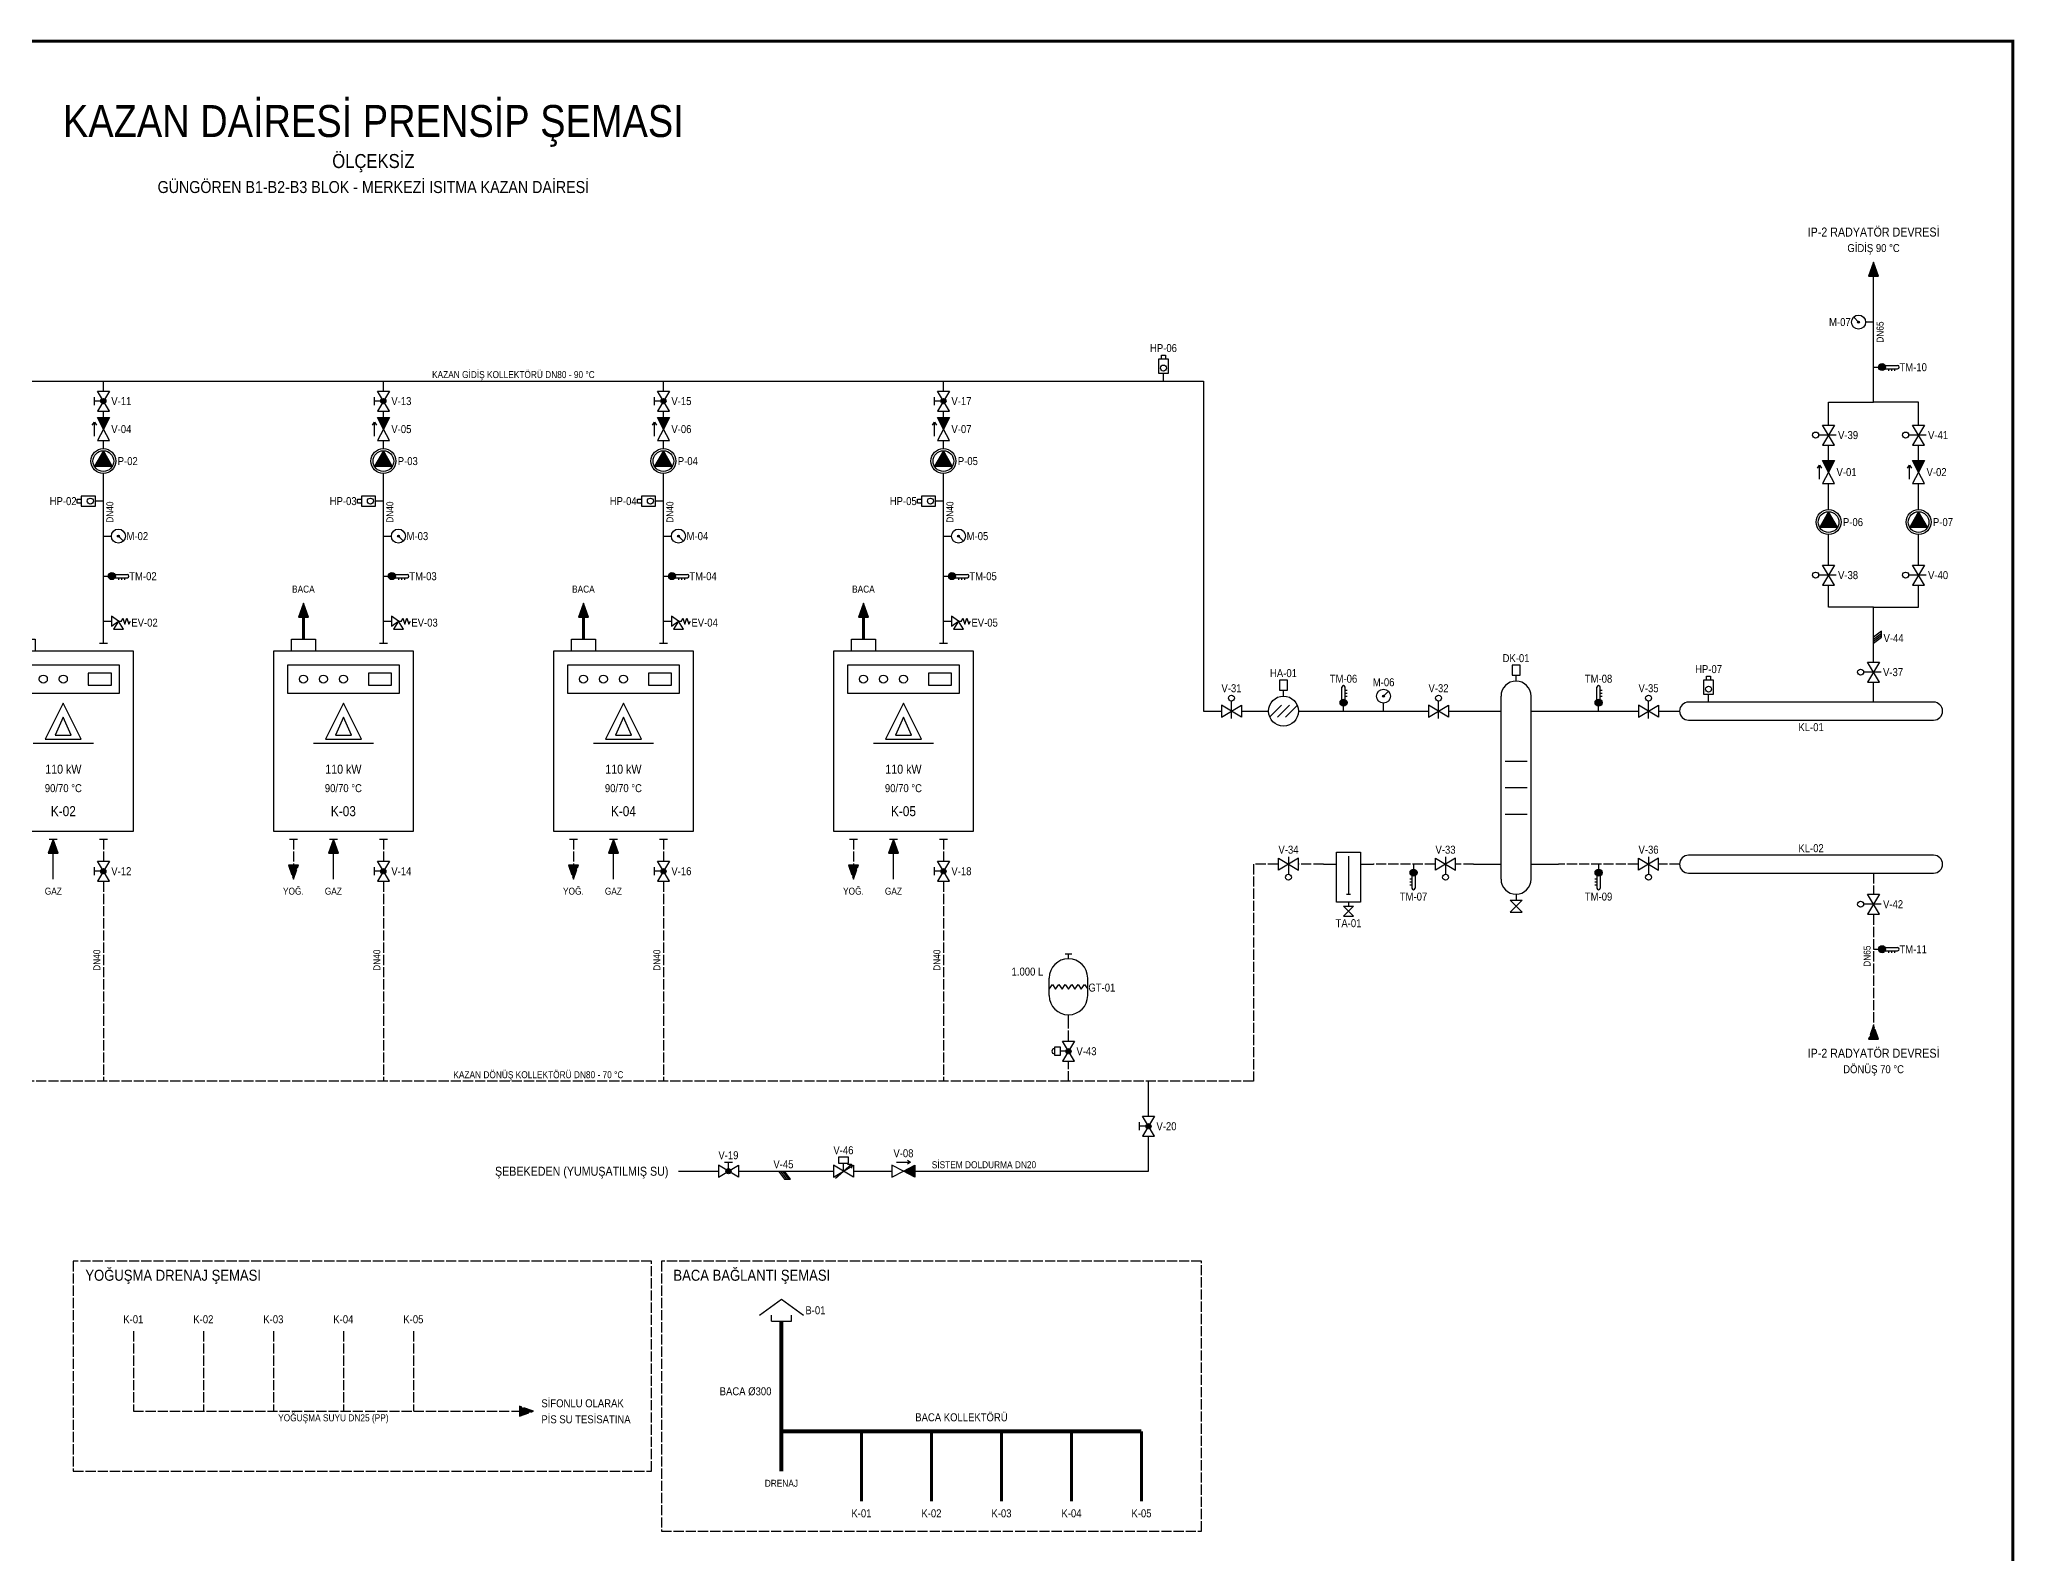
# Model space of a CAD drawing. Header units: centimetres. Extents: x -1098 to 2301, y -2705 to 792.
# Drawn here: x 326 to 2301, y -722 to 792 of the extents above; entities that cross this region are included whole.
import ezdxf
from ezdxf.enums import TextEntityAlignment as Align

# ---------------------------------------------------------------- set-up
doc = ezdxf.new("R2010")
doc.units = ezdxf.units.CM
doc.header["$LTSCALE"] = 8
doc.linetypes.add('DASHED', pattern=[1.524, 1.27, -0.254])
for name, color, linetype in [('ROTAS-DOGALGAZ-BORU', 2, 'Continuous'), ('ROTAS-ISITMA-BACA', 8, 'Continuous'), ('ROTAS-ISITMA-BASLIK', 5, 'Continuous'), ('ROTAS-ISITMA-BOLGE', 8, 'DASHED'), ('ROTAS-ISITMA-CAP', 41, 'Continuous'), ('ROTAS-ISITMA-CIHAZ', 135, 'Continuous'), ('ROTAS-ISITMA-DONUS', 30, 'DASHED'), ('ROTAS-ISITMA-ETIKET', 3, 'Continuous'), ('ROTAS-ISITMA-GIDIS', 10, 'Continuous'), ('ROTAS-ISITMA-KOLLEKTOR', 7, 'Continuous'), ('ROTAS-ISITMA-POMPA', 30, 'Continuous'), ('ROTAS-ISITMA-VANA', 1, 'Continuous'), ('ROTAS-ISITMA-YAZI', 7, 'Continuous'), ('ROTAS-ISITMA-YOGUSMA', 6, 'DASHED'), ('ROTAS-PAFTA', 7, 'Continuous'), ('ROTAS-SIHHI-SOGUK-SU', 5, 'Continuous')]:
    doc.layers.add(name, color=color, linetype=linetype)
doc.styles.add('ROTAS', font='arial.ttf')

# ---------------------------------------------------------------- blocks, each defined once
blk = doc.blocks.new('ROTAS-KAZAN-DUVAR')
for p, q in [((106, 188), (114, 188)), ((40, 88), (100, 88)), ((16, -8), (24, -8)), ((56, -8), (64, -8)), ((106, -8), (114, -8))]:
    blk.add_line(p, q)
for points in [[(0, 0), (140, 0), (140, 180), (0, 180)], [(14, 138), (126, 138), (126, 166), (14, 166)], [(95, 146), (118, 146), (118, 158), (95, 158)], [(52, 92), (88, 92), (70, 128)], [(62, 96), (78, 96), (70, 114)]]:
    blk.add_lwpolyline(points, close=True)
blk.add_lwpolyline([(18, 180), (18, 192), (42, 192), (42, 180)])
for centre in [(30, 152), (50, 152), (70, 152)]:
    blk.add_circle(centre, 4)
blk = doc.blocks.new('ROTAS-EMNIYET-VENTILI')
blk.add_line((0, 0), (0, 8))
blk.add_lwpolyline([(0, 15), (0, 18), (-3, 19.5), (3, 21.5), (-3, 23.5), (3, 25.5), (0, 27)])
for points in [[(0, 15), (8, 10), (8, 20)], [(-5, 8), (5, 8), (0, 15)]]:
    blk.add_lwpolyline(points, close=True)
blk = doc.blocks.new('ROTAS-TERMOMETRE')
blk.add_hatch(color=7).paths.add_polyline_path([(3.5, 8.5), (3.3, 9.6), (2.8, 10.6), (2.1, 11.3), (1.1, 11.8), (0, 12), (-1.1, 11.8), (-2.1, 11.3), (-2.8, 10.6), (-3.3, 9.6), (-3.5, 8.5), (-3.3, 7.4), (-2.8, 6.4), (-2.1, 5.7), (-1.1, 5.2), (0, 5), (1.1, 5.2), (2.1, 5.7), (2.8, 6.4), (3.3, 7.4)])
for p, q in [((-1.6, 11.6), (-1.6, 24)), ((1.6, 11.6), (1.6, 24)), ((1.6, 21), (3.6, 21)), ((0, 0), (0, 5)), ((1.6, 18), (3.6, 18)), ((1.6, 15), (3.6, 15))]:
    blk.add_line(p, q)
blk.add_circle((0, 8.5), 3.5)
blk.add_arc((0, 24), 1.6, 0, 180)
blk = doc.blocks.new('ROTAS-MANOMETRE')
blk.add_hatch(color=7).paths.add_polyline_path([(1, 15), (0.8, 15.6), (0.3, 16), (-0.3, 16), (-0.8, 15.6), (-1, 15), (-0.8, 14.4), (-0.3, 14), (0.3, 14), (0.8, 14.4)])
for p, q in [((0, 15), (4.5, 19.5)), ((0, 0), (0, 8))]:
    blk.add_line(p, q)
for radius in [7, 1]:
    blk.add_circle((0, 15), radius)
blk = doc.blocks.new('ROTAS-OHAC')
blk.add_line((0, 0), (0, 8))
blk.add_lwpolyline([(-5, 8), (5, 8), (5, 22), (-5, 22)], close=True)
blk.add_lwpolyline([(-2, 22), (-2, 26), (2, 26), (2, 22)])
blk.add_circle((0, 13), 3)
blk = doc.blocks.new('ROTAS-POMPA')
blk.add_hatch(color=7).paths.add_polyline_path([(10.35, 0), (-4.95, 8.85), (-4.95, -8.85)])
blk.add_lwpolyline([(10.35, 0), (-4.95, 8.85), (-4.95, -8.85)], close=True)
for radius in [12.45, 10.35]:
    blk.add_circle((0, 0), radius)
blk = doc.blocks.new('ROTAS-CEKVALF')
blk.add_hatch(color=7).paths.add_polyline_path([(11.5, 6), (11.5, -6), (0, 0)])
blk.add_line((-7, 9), (7, 9))
for points in [[(-11.5, 6), (-11.5, -6), (0, 0)], [(11.5, 6), (11.5, -6), (0, 0)]]:
    blk.add_lwpolyline(points, close=True)
blk.add_lwpolyline([(4, 11), (7, 9), (4, 7)])
blk = doc.blocks.new('ROTAS-KURESEL-VANA')
blk.add_hatch(color=7).paths.add_polyline_path([(2.6, 0), (2.5, 0.8), (2.1, 1.5), (1.5, 2.1), (0.8, 2.5), (0, 2.6), (-0.8, 2.5), (-1.5, 2.1), (-2.1, 1.5), (-2.5, 0.8), (-2.6, 0), (-2.5, -0.8), (-2.1, -1.5), (-1.5, -2.1), (-0.8, -2.5), (0, -2.6), (0.8, -2.5), (1.5, -2.1), (2.1, -1.5), (2.5, -0.8)])
for p, q in [((-4, 9), (4, 9)), ((0, 2.6), (0, 9))]:
    blk.add_line(p, q)
for points in [[(-10, 6), (-10, -6), (0, 0)], [(10, 6), (10, -6), (0, 0)]]:
    blk.add_lwpolyline(points, close=True)
blk.add_circle((0, 0), 2.6)
blk = doc.blocks.new('ROTAS-KELEBEK-VANA')
for p, q in [((0, 7.5), (0, 10)), ((0, -7.5), (0, 7.5))]:
    blk.add_line(p, q)
for points in [[(-10, 6), (-10, -6), (0, 0)], [(10, 6), (10, -6), (0, 0)]]:
    blk.add_lwpolyline(points, close=True)
blk.add_circle((0, 13), 3)
blk = doc.blocks.new('ROTAS-HAVA-AYIRICI')
for p, q in [((25, 15), (25, 21)), ((0, 0), (10, 0)), ((11, -6), (23, 6)), ((19, -6), (31, 6)), ((27, -6), (39, 6)), ((40, 0), (50, 0))]:
    blk.add_line(p, q)
blk.add_lwpolyline([(21, 21), (29, 21), (29, 31), (21, 31)], close=True)
blk.add_circle((25, 0), 15)
blk = doc.blocks.new('ROTAS-DENGE-KABI')
for p, q in [((42.5, 30), (42.5, 36)), ((0, 0), (27.5, 0)), ((27.5, -168), (27.5, 15)), ((57.5, -168), (57.5, 15)), ((57.5, 0), (85, 0)), ((31.5, -50), (53.5, -50)), ((31.5, -76.5), (53.5, -76.5)), ((31.5, -103), (53.5, -103)), ((0, -153), (27.5, -153)), ((57.5, -153), (85, -153)), ((42.5, -183), (42.5, -189))]:
    blk.add_line(p, q)
for points in [[(38.5, 36), (46.5, 36), (46.5, 46), (38.5, 46)], [(36.5, -189), (48.5, -189), (42.5, -195)], [(36.5, -201), (48.5, -201), (42.5, -195)]]:
    blk.add_lwpolyline(points, close=True)
for centre, start, end in [((42.5, 15), 0, 180), ((42.5, -168), 180, 360)]:
    blk.add_arc(centre, 15, start, end)
blk = doc.blocks.new('ROTAS-TORTU-AYIRICI')
for p, q in [((0, 0), (13, 0)), ((25, 8), (25, -30)), ((37, 0), (50, 0)), ((23, -30), (27, -30)), ((25, -38), (25, -42))]:
    blk.add_line(p, q)
for points in [[(13, 12), (37, 12), (37, -38), (13, -38)], [(20, -42), (30, -42), (25, -47)], [(20, -52), (30, -52), (25, -47)]]:
    blk.add_lwpolyline(points, close=True)
blk = doc.blocks.new('ROTAS-KILITLI-VANA')
blk.add_hatch(color=7).paths.add_polyline_path([(2.6, 0), (2.5, 0.8), (2.1, 1.5), (1.5, 2.1), (0.8, 2.5), (0, 2.6), (-0.8, 2.5), (-1.5, 2.1), (-2.1, 1.5), (-2.5, 0.8), (-2.6, 0), (-2.5, -0.8), (-2.1, -1.5), (-1.5, -2.1), (-0.8, -2.5), (0, -2.6), (0.8, -2.5), (1.5, -2.1), (2.1, -1.5), (2.5, -0.8)])
blk.add_line((0, 2.6), (0, 8))
for points in [[(-10, 6), (-10, -6), (0, 0)], [(-4, 8), (4, 8), (4, 14), (-4, 14)], [(10, 6), (10, -6), (0, 0)]]:
    blk.add_lwpolyline(points, close=True)
blk.add_circle((0, 0), 2.6)
blk.add_arc((0, 14), 2.6, 0, 180)
blk = doc.blocks.new('ROTAS-GENLESME-TANKI')
for p, q in [((-4, 84), (4, 84)), ((0, 78), (0, 84)), ((-24, 32), (-24, 54)), ((24, 32), (24, 54)), ((0, 0), (0, 8))]:
    blk.add_line(p, q)
blk.add_lwpolyline([(-24, 40), (-20, 46), (-16, 40), (-12, 46), (-8, 40), (-4, 46), (0, 40), (4, 46), (8, 40), (12, 46), (16, 40), (20, 46), (24, 40)])
for centre, start, end in [((0, 54), 0, 180), ((0, 32), 180, 360)]:
    blk.add_arc(centre, 24, start, end)
blk = doc.blocks.new('ROTAS-PISLIK-TUTUCU')
for p, q in [((-10.5, 0), (10.5, 0)), ((-3, 0), (3, -8)), ((-1, 0), (5, -8)), ((1, -8), (7, -8))]:
    blk.add_line(p, q)
blk.add_lwpolyline([(-5, 0), (1, -8), (7, -8), (1, 0)])
blk = doc.blocks.new('ROTAS-OTOMATIK-DOLUM')
blk.add_line((0, 0), (0, 8))
for points in [[(-10, 6), (-10, -6), (0, 0)], [(-5, 8), (5, 8), (5, 14), (-5, 14)], [(10, 6), (10, -6), (0, 0)]]:
    blk.add_lwpolyline(points, close=True)
for points in [[(-8, -7), (8, 7)], [(4, 7), (8, 7), (8, 3)]]:
    blk.add_lwpolyline(points)
blk = doc.blocks.new('ROTAS-KOLLEKTOR-245')
blk.add_lwpolyline([(0, -9), (245, -9, 1), (245, 9), (0, 9, 1)], format="xyb", close=True)
blk = doc.blocks.new('ROTAS-BACA-SAPKA')
for p, q in [((-10, 0), (-10, 6)), ((-10, 0), (10, 0)), ((10, 0), (10, 6))]:
    blk.add_line(p, q)
blk.add_lwpolyline([(-22, 6), (0, 22), (22, 6)])
blk = doc.blocks.new('ROTAS-OK')
blk.add_hatch(color=7).paths.add_polyline_path([(0, 0), (-14, 5), (-14, -5)])
blk.add_lwpolyline([(0, 0), (-14, 5), (-14, -5)], close=True)

msp = doc.modelspace()

# ---------------------------------------------------------------- linework, layer by layer
at = {"layer": 'ROTAS-DOGALGAZ-BORU'}
for points in [[(340, -48), (340, -22)], [(620, -48), (620, -22)], [(900, -48), (900, -22)], [(1180, -48), (1180, -22)]]:
    msp.add_lwpolyline(points, dxfattribs=at)
at = {"layer": 'ROTAS-ISITMA-BACA'}
for points, const_width in [([(590, 192), (590, 214)], 3), ([(870, 192), (870, 214)], 3), ([(1150, 192), (1150, 214)], 3), ([(1068, -640), (1068, -490)], 4), ([(1428, -600), (1068, -600)], 4), ([(1148, -670), (1148, -600)], 3), ([(1218, -670), (1218, -600)], 3), ([(1288, -670), (1288, -600)], 3), ([(1358, -670), (1358, -600)], 3), ([(1428, -670), (1428, -600)], 3)]:
    msp.add_lwpolyline(points, dxfattribs=dict(at, const_width=const_width))
at = {"layer": 'ROTAS-ISITMA-BOLGE'}
for points in [[(360, -640), (938, -640), (938, -430), (360, -430)], [(948, -700), (1488, -700), (1488, -430), (948, -430)]]:
    msp.add_lwpolyline(points, close=True, dxfattribs=at)
at = {"layer": 'ROTAS-ISITMA-DONUS'}
for points in [[(390, -8), (390, -29.5)], [(670, -8), (670, -29.5)], [(950, -8), (950, -29.5)], [(1230, -8), (1230, -29.5)], [(1564.5, -33), (1540, -33), (1540, -250), (110, -250)], [(1610, -33), (1585.5, -33)], [(1721.5, -33), (1660, -33)], [(1760, -33), (1742.5, -33)], [(1924.5, -33), (1845, -33)], [(1966, -33), (1945.5, -33)], [(390, -50.5), (390, -250)], [(670, -50.5), (670, -250)], [(950, -50.5), (950, -250)], [(1230, -50.5), (1230, -250)], [(2160, -42), (2160, -62.5)], [(2160, -83.5), (2160, -194)], [(1355, -209.5), (1355, -190)], [(1355, -250), (1355, -230.5)]]:
    msp.add_lwpolyline(points, dxfattribs=at)
at = {"layer": 'ROTAS-ISITMA-GIDIS'}
for points in [[(2160, 429), (2160, 555)], [(110, 450), (1490, 450), (1490, 120), (1507.5, 120)], [(390, 440.5), (390, 450)], [(670, 440.5), (670, 450)], [(950, 440.5), (950, 450)], [(1230, 440.5), (1230, 450)], [(390, 413.5), (390, 419.5)], [(670, 413.5), (670, 419.5)], [(950, 413.5), (950, 419.5)], [(1230, 413.5), (1230, 419.5)], [(2115, 406.5), (2115, 429), (2160, 429)], [(2205, 406.5), (2205, 429), (2160, 429)], [(390, 382.5), (390, 390.5)], [(670, 382.5), (670, 390.5)], [(950, 382.5), (950, 390.5)], [(1230, 382.5), (1230, 390.5)], [(2115, 370.5), (2115, 385.5)], [(2205, 370.5), (2205, 385.5)], [(390, 188), (390, 357.5)], [(670, 188), (670, 357.5)], [(950, 188), (950, 357.5)], [(1230, 188), (1230, 357.5)], [(2115, 321.5), (2115, 347.5)], [(2205, 321.5), (2205, 347.5)], [(2115, 266.5), (2115, 296.5)], [(2205, 266.5), (2205, 296.5)], [(2160, 224), (2115, 224), (2115, 245.5)], [(2160, 224), (2205, 224), (2205, 245.5)], [(2160, 203.5), (2160, 224)], [(2160, 169.5), (2160, 182.5)], [(2160, 129), (2160, 148.5)], [(1528.5, 120), (1545, 120)], [(1595, 120), (1714.5, 120)], [(1735.5, 120), (1760, 120)], [(1845, 120), (1924.5, 120)], [(1945.5, 120), (1966, 120)]]:
    msp.add_lwpolyline(points, dxfattribs=at)
at = {"layer": 'ROTAS-ISITMA-YOGUSMA'}
for points in [[(580, -8), (580, -34)], [(860, -8), (860, -34)], [(1140, -8), (1140, -34)], [(420, -500), (420, -580)], [(490, -500), (490, -580)], [(560, -500), (560, -580)], [(630, -500), (630, -580)], [(700, -500), (700, -580)], [(420, -580), (806, -580)]]:
    msp.add_lwpolyline(points, dxfattribs=at)
at = {"layer": 'ROTAS-SIHHI-SOGUK-SU'}
for points in [[(1435, -284.5), (1435, -250)], [(1201.5, -340), (1435, -340), (1435, -305.5)], [(965, -340), (1004.5, -340)], [(1025.5, -340), (1059.5, -340)], [(1080.5, -340), (1119.5, -340)], [(1140.5, -340), (1178.5, -340)]]:
    msp.add_lwpolyline(points, dxfattribs=at)

# ---------------------------------------------------------------- block references
at = {"layer": 'ROTAS-DOGALGAZ-BORU', "rotation": 90}
for p in [(340, -8), (620, -8), (900, -8), (1180, -8)]:
    msp.add_blockref('ROTAS-OK', p, dxfattribs=at)
at = {"layer": 'ROTAS-ISITMA-BACA', "rotation": 90}
for p in [(590, 228), (870, 228), (1150, 228)]:
    msp.add_blockref('ROTAS-OK', p, dxfattribs=at)
at = {"layer": 'ROTAS-ISITMA-BACA'}
msp.add_blockref('ROTAS-BACA-SAPKA', (1068, -490), dxfattribs=at)
at = {"layer": 'ROTAS-ISITMA-CIHAZ'}
for name, p in [('ROTAS-KAZAN-DUVAR', (280, 0)), ('ROTAS-KAZAN-DUVAR', (560, 0)), ('ROTAS-KAZAN-DUVAR', (840, 0)), ('ROTAS-KAZAN-DUVAR', (1120, 0)), ('ROTAS-DENGE-KABI', (1760, 120)), ('ROTAS-HAVA-AYIRICI', (1545, 120)), ('ROTAS-TORTU-AYIRICI', (1610, -33))]:
    msp.add_blockref(name, p, dxfattribs=at)
at = {"layer": 'ROTAS-ISITMA-CIHAZ', "xscale": 0.8, "yscale": 0.8}
msp.add_blockref('ROTAS-GENLESME-TANKI', (1355, -190), dxfattribs=at)
at = {"layer": 'ROTAS-ISITMA-DONUS', "rotation": 90}
msp.add_blockref('ROTAS-OK', (2160, -194), dxfattribs=at)
at = {"layer": 'ROTAS-ISITMA-GIDIS', "rotation": 90}
msp.add_blockref('ROTAS-OK', (2160, 569), dxfattribs=at)
at = {"layer": 'ROTAS-ISITMA-KOLLEKTOR'}
for p in [(1975, 120), (1975, -33)]:
    msp.add_blockref('ROTAS-KOLLEKTOR-245', p, dxfattribs=at)
at = {"layer": 'ROTAS-ISITMA-POMPA', "rotation": 90}
for p in [(390, 370), (670, 370), (950, 370), (1230, 370), (2115, 309), (2205, 309)]:
    msp.add_blockref('ROTAS-POMPA', p, dxfattribs=at)
at = {"layer": 'ROTAS-ISITMA-VANA'}
for name, p, rotation in [('ROTAS-MANOMETRE', (2160, 509), 90), ('ROTAS-TERMOMETRE', (2160, 464), 270), ('ROTAS-KURESEL-VANA', (390, 430), 90), ('ROTAS-KURESEL-VANA', (670, 430), 90), ('ROTAS-KURESEL-VANA', (950, 430), 90), ('ROTAS-KURESEL-VANA', (1230, 430), 90), ('ROTAS-CEKVALF', (390, 402), 90), ('ROTAS-CEKVALF', (670, 402), 90), ('ROTAS-CEKVALF', (950, 402), 90), ('ROTAS-CEKVALF', (1230, 402), 90), ('ROTAS-KELEBEK-VANA', (2115, 396), 90), ('ROTAS-KELEBEK-VANA', (2205, 396), 90), ('ROTAS-CEKVALF', (2115, 359), 90), ('ROTAS-CEKVALF', (2205, 359), 90), ('ROTAS-OHAC', (390, 330), 90), ('ROTAS-OHAC', (670, 330), 90), ('ROTAS-OHAC', (950, 330), 90), ('ROTAS-OHAC', (1230, 330), 90), ('ROTAS-MANOMETRE', (390, 295), 270), ('ROTAS-MANOMETRE', (670, 295), 270), ('ROTAS-MANOMETRE', (950, 295), 270), ('ROTAS-MANOMETRE', (1230, 295), 270), ('ROTAS-TERMOMETRE', (390, 255), 270), ('ROTAS-TERMOMETRE', (670, 255), 270), ('ROTAS-TERMOMETRE', (950, 255), 270), ('ROTAS-TERMOMETRE', (1230, 255), 270), ('ROTAS-KELEBEK-VANA', (2115, 256), 90), ('ROTAS-KELEBEK-VANA', (2205, 256), 90), ('ROTAS-EMNIYET-VENTILI', (390, 210), 270), ('ROTAS-EMNIYET-VENTILI', (670, 210), 270), ('ROTAS-EMNIYET-VENTILI', (950, 210), 270), ('ROTAS-EMNIYET-VENTILI', (1230, 210), 270), ('ROTAS-PISLIK-TUTUCU', (2160, 193), 90), ('ROTAS-KELEBEK-VANA', (2160, 159), 90), ('ROTAS-KURESEL-VANA', (390, -40), 90), ('ROTAS-KURESEL-VANA', (670, -40), 90), ('ROTAS-KURESEL-VANA', (950, -40), 90), ('ROTAS-KURESEL-VANA', (1230, -40), 90), ('ROTAS-KELEBEK-VANA', (1575, -33), 180), ('ROTAS-TERMOMETRE', (1700, -33), 180), ('ROTAS-KELEBEK-VANA', (1732, -33), 180), ('ROTAS-TERMOMETRE', (1885, -33), 180), ('ROTAS-KELEBEK-VANA', (1935, -33), 180), ('ROTAS-KELEBEK-VANA', (2160, -73), 90), ('ROTAS-TERMOMETRE', (2160, -118), 270), ('ROTAS-KILITLI-VANA', (1355, -220), 90), ('ROTAS-KURESEL-VANA', (1435, -295), 90)]:
    msp.add_blockref(name, p, dxfattribs=dict(at, rotation=rotation))
for name, p in [('ROTAS-OHAC', (1450, 450)), ('ROTAS-TERMOMETRE', (1630, 120)), ('ROTAS-MANOMETRE', (1670, 120)), ('ROTAS-TERMOMETRE', (1885, 120)), ('ROTAS-OHAC', (1995, 129)), ('ROTAS-KELEBEK-VANA', (1518, 120)), ('ROTAS-KELEBEK-VANA', (1725, 120)), ('ROTAS-KELEBEK-VANA', (1935, 120)), ('ROTAS-KURESEL-VANA', (1015, -340)), ('ROTAS-OTOMATIK-DOLUM', (1130, -340)), ('ROTAS-CEKVALF', (1190, -340)), ('ROTAS-PISLIK-TUTUCU', (1070, -340))]:
    msp.add_blockref(name, p, dxfattribs=at)
at = {"layer": 'ROTAS-ISITMA-YOGUSMA', "rotation": -90}
for p in [(580, -48), (860, -48), (1140, -48)]:
    msp.add_blockref('ROTAS-OK', p, dxfattribs=at)
at = {"layer": 'ROTAS-ISITMA-YOGUSMA'}
msp.add_blockref('ROTAS-OK', (820, -580), dxfattribs=at)

# ---------------------------------------------------------------- texts
at = {"layer": 'ROTAS-ISITMA-BASLIK', "style": 'ROTAS', "width": 0.85}
for s, height, p in [('KAZAN DAİRESİ PRENSİP ŞEMASI', 32, (660, 710)), ('ÖLÇEKSİZ', 14, (660, 670))]:
    msp.add_text(s, height=height, dxfattribs=at).set_placement(p, align=Align.MIDDLE_CENTER)
for s, p in [('YOĞUŞMA DRENAJ ŞEMASI', (372, -444)), ('BACA BAĞLANTI ŞEMASI', (960, -444))]:
    msp.add_text(s, height=11, dxfattribs=at).set_placement(p, align=Align.MIDDLE_LEFT)
at = {"layer": 'ROTAS-ISITMA-ETIKET', "style": 'ROTAS', "width": 0.85}
for s, p in [('K-02', (350, 20)), ('K-03', (630, 20)), ('K-04', (910, 20)), ('K-05', (1190, 20))]:
    msp.add_text(s, height=10, dxfattribs=at).set_placement(p, align=Align.MIDDLE_CENTER)
at = {"layer": 'ROTAS-ISITMA-YAZI', "style": 'ROTAS', "width": 0.85}
msp.add_text('GÜNGÖREN B1-B2-B3 BLOK - MERKEZİ ISITMA KAZAN DAİRESİ', height=12, dxfattribs=at).set_placement((660, 644), align=Align.MIDDLE_CENTER)

# ---------------------------------------------------------------- wipeouts: each hides what was drawn before it
msp.add_wipeout([(2214, 593.5), (2214, 604.5), (2106, 604.5), (2106, 593.5)])

# ---------------------------------------------------------------- next in the draw order: texts
msp.add_text('IP-2 RADYATÖR DEVRESİ', height=9, dxfattribs=at).set_placement((2160, 599), align=Align.MIDDLE_CENTER)

# ---------------------------------------------------------------- next in the draw order: wipeouts: each hides what was drawn before it
for points in [[(2136.3, 504), (2136.3, 514), (2116.3, 514), (2116.3, 504)], [(2171, 507.9), (2162, 507.9), (2162, 490.1), (2171, 490.1)], [(1462.2, 478), (1462.2, 488), (1437.8, 488), (1437.8, 478)], [(869.7, 452), (869.7, 461), (730.3, 461), (730.3, 452)], [(2211.8, 458.9), (2211.8, 468.9), (2187.4, 468.9), (2187.4, 458.9)], [(418, 425), (418, 435), (398, 435), (398, 425)], [(698, 425), (698, 435), (678, 435), (678, 425)], [(978, 425), (978, 435), (958, 435), (958, 425)], [(1258, 425), (1258, 435), (1238, 435), (1238, 425)], [(418, 397), (418, 407), (398, 407), (398, 397)], [(698, 397), (698, 407), (678, 407), (678, 397)], [(978, 397), (978, 407), (958, 407), (958, 397)], [(1258, 397), (1258, 407), (1238, 407), (1238, 397)], [(2144.5, 391), (2144.5, 401), (2124.5, 401), (2124.5, 391)], [(2234.5, 391), (2234.5, 401), (2214.5, 401), (2214.5, 391)], [(424.4, 365), (424.4, 375), (404.4, 375), (404.4, 365)], [(704.4, 365), (704.4, 375), (684.5, 375), (684.5, 365)], [(984.4, 365), (984.4, 375), (964.5, 375), (964.5, 365)], [(1264.4, 365), (1264.4, 375), (1244.5, 375), (1244.5, 365)], [(2143, 354), (2143, 364), (2123, 364), (2123, 354)], [(2233, 354), (2233, 364), (2213, 364), (2213, 354)], [(362, 325), (362, 335), (337.6, 335), (337.6, 325)], [(401, 327.9), (392, 327.9), (392, 310.1), (401, 310.1)], [(642, 325), (642, 335), (617.6, 335), (617.6, 325)], [(681, 327.9), (672, 327.9), (672, 310.1), (681, 310.1)], [(922, 325), (922, 335), (897.6, 335), (897.6, 325)], [(961, 327.9), (952, 327.9), (952, 310.1), (961, 310.1)], [(1202, 325), (1202, 335), (1177.6, 335), (1177.6, 325)], [(1241, 327.9), (1232, 327.9), (1232, 310.1), (1241, 310.1)], [(434, 290), (434, 300), (414, 300), (414, 290)], [(714, 290), (714, 300), (694, 300), (694, 290)], [(994, 290), (994, 300), (974, 300), (974, 290)], [(1274, 290), (1274, 300), (1254, 300), (1254, 290)], [(2149.4, 304), (2149.4, 314), (2129.4, 314), (2129.4, 304)], [(2239.4, 304), (2239.4, 314), (2219.4, 314), (2219.4, 304)], [(441.8, 249.9), (441.8, 259.9), (417.4, 259.9), (417.4, 249.9)], [(721.8, 249.9), (721.8, 259.9), (697.4, 259.9), (697.4, 249.9)], [(1001.8, 249.9), (1001.8, 259.9), (977.4, 259.9), (977.4, 249.9)], [(1281.8, 249.9), (1281.8, 259.9), (1257.4, 259.9), (1257.4, 249.9)], [(2144.5, 251), (2144.5, 261), (2124.5, 261), (2124.5, 251)], [(2234.5, 251), (2234.5, 261), (2214.5, 261), (2214.5, 251)], [(598.9, 237.5), (598.9, 246.5), (581.1, 246.5), (581.1, 237.5)], [(878.9, 237.5), (878.9, 246.5), (861.1, 246.5), (861.1, 237.5)], [(1158.9, 237.5), (1158.9, 246.5), (1141.1, 246.5), (1141.1, 237.5)], [(443.4, 203.5), (443.4, 213.5), (419, 213.5), (419, 203.5)], [(723.4, 203.5), (723.4, 213.5), (699, 213.5), (699, 203.5)], [(1003.4, 203.5), (1003.4, 213.5), (979, 213.5), (979, 203.5)], [(1283.4, 203.5), (1283.4, 213.5), (1259, 213.5), (1259, 203.5)], [(2190, 188), (2190, 198), (2170, 198), (2170, 188)], [(1814.7, 168), (1814.7, 178), (1790.3, 178), (1790.3, 168)], [(1582.2, 153), (1582.2, 163), (1557.8, 163), (1557.8, 153)], [(2007.2, 157), (2007.2, 167), (1982.8, 167), (1982.8, 157)], [(2189.5, 154), (2189.5, 164), (2169.5, 164), (2169.5, 154)], [(1528, 137.9), (1528, 147.9), (1508, 147.9), (1508, 137.9)], [(1642.3, 147.4), (1642.3, 157.4), (1617.8, 157.4), (1617.8, 147.4)], [(1680.1, 143.9), (1680.1, 153.9), (1660.2, 153.9), (1660.2, 143.9)], [(1735, 137.9), (1735, 147.9), (1715, 147.9), (1715, 137.9)], [(1897.3, 147.4), (1897.3, 157.4), (1872.8, 157.4), (1872.8, 147.4)], [(1945, 137.9), (1945, 147.9), (1925, 147.9), (1925, 137.9)], [(2109.7, 99), (2109.7, 109), (2085.3, 109), (2085.3, 99)], [(366.1, 56.5), (366.1, 67.5), (333.9, 67.5), (333.9, 56.5)], [(646.1, 56.5), (646.1, 67.5), (613.9, 67.5), (613.9, 56.5)], [(926.1, 56.5), (926.1, 67.5), (893.9, 67.5), (893.9, 56.5)], [(1206.1, 56.5), (1206.1, 67.5), (1173.9, 67.5), (1173.9, 56.5)], [(1585, -23.5), (1585, -13.5), (1565, -13.5), (1565, -23.5)], [(1742, -23.5), (1742, -13.5), (1722, -13.5), (1722, -23.5)], [(1945, -23.5), (1945, -13.5), (1925, -13.5), (1925, -23.5)], [(2109.7, -22), (2109.7, -12), (2085.3, -12), (2085.3, -22)], [(418, -45), (418, -35), (398, -35), (398, -45)], [(698, -45), (698, -35), (678, -35), (678, -45)], [(978, -45), (978, -35), (958, -35), (958, -45)], [(1258, -45), (1258, -35), (1238, -35), (1238, -45)], [(346.9, -64.5), (346.9, -55.5), (333.1, -55.5), (333.1, -64.5)], [(588.9, -64.5), (588.9, -55.5), (571.1, -55.5), (571.1, -64.5)], [(626.9, -64.5), (626.9, -55.5), (613.1, -55.5), (613.1, -64.5)], [(868.9, -64.5), (868.9, -55.5), (851.1, -55.5), (851.1, -64.5)], [(906.9, -64.5), (906.9, -55.5), (893.1, -55.5), (893.1, -64.5)], [(1148.9, -64.5), (1148.9, -55.5), (1131.1, -55.5), (1131.1, -64.5)], [(1186.9, -64.5), (1186.9, -55.5), (1173.1, -55.5), (1173.1, -64.5)], [(1712.2, -70.4), (1712.2, -60.4), (1687.7, -60.4), (1687.7, -70.4)], [(1897.2, -70.4), (1897.2, -60.4), (1872.7, -60.4), (1872.7, -70.4)], [(2189.5, -78), (2189.5, -68), (2169.5, -68), (2169.5, -78)], [(1647.2, -97), (1647.2, -87), (1622.8, -87), (1622.8, -97)], [(2158, -116.1), (2149, -116.1), (2149, -133.9), (2158, -133.9)], [(2211.8, -123.1), (2211.8, -113.1), (2187.4, -113.1), (2187.4, -123.1)], [(388, -120.1), (379, -120.1), (379, -137.9), (388, -137.9)], [(668, -120.1), (659, -120.1), (659, -137.9), (668, -137.9)], [(948, -120.1), (939, -120.1), (939, -137.9), (948, -137.9)], [(1228, -120.1), (1219, -120.1), (1219, -137.9), (1228, -137.9)], [(1330.8, -145.4), (1330.8, -135.4), (1297.4, -135.4), (1297.4, -145.4)], [(1400.6, -161.4), (1400.6, -151.4), (1376.2, -151.4), (1376.2, -161.4)], [(1383, -225), (1383, -215), (1363, -215), (1363, -225)], [(2214, -227.5), (2214, -216.5), (2106, -216.5), (2106, -227.5)], [(894.7, -248), (894.7, -239), (755.3, -239), (755.3, -248)], [(1463, -300), (1463, -290), (1443, -290), (1443, -300)], [(1140, -324), (1140, -314), (1120, -314), (1120, -324)], [(956, -345.5), (956, -334.5), (817.7, -334.5), (817.7, -345.5)], [(1025, -329), (1025, -319), (1005, -319), (1005, -329)], [(1080, -338), (1080, -328), (1060, -328), (1060, -338)], [(1200, -327), (1200, -317), (1180, -317), (1180, -327)], [(1310.8, -338), (1310.8, -329), (1230.2, -329), (1230.2, -338)], [(430, -493), (430, -483), (410, -483), (410, -493)], [(500, -493), (500, -483), (480, -483), (480, -493)], [(570, -493), (570, -483), (550, -483), (550, -493)], [(640, -493), (640, -483), (620, -483), (620, -493)], [(710, -493), (710, -483), (690, -483), (690, -493)], [(1112, -484), (1112, -474), (1092, -474), (1092, -484)], [(891.8, -577), (891.8, -567), (827, -567), (827, -577)], [(1059, -565), (1059, -555), (1016.6, -555), (1016.6, -565)], [(664.2, -591), (664.2, -582), (575.8, -582), (575.8, -591)], [(1282.7, -591), (1282.7, -581), (1213.3, -581), (1213.3, -591)], [(1080.8, -656.5), (1080.8, -647.5), (1055.2, -647.5), (1055.2, -656.5)], [(1158, -687), (1158, -677), (1138, -677), (1138, -687)], [(1228, -687), (1228, -677), (1208, -677), (1208, -687)], [(1298, -687), (1298, -677), (1278, -677), (1278, -687)], [(1368, -687), (1368, -677), (1348, -677), (1348, -687)], [(1438, -687), (1438, -677), (1418, -677), (1418, -687)]]:
    msp.add_wipeout(points)

# ---------------------------------------------------------------- next in the draw order: texts
at = {"layer": 'ROTAS-ISITMA-CAP', "style": 'ROTAS', "width": 0.85}
for s, p in [('DN65', (2166.5, 499)), ('DN40', (396.5, 319)), ('DN40', (676.5, 319)), ('DN40', (956.5, 319)), ('DN40', (1236.5, 319)), ('DN65', (2153.5, -125)), ('DN40', (383.5, -129)), ('DN40', (663.5, -129)), ('DN40', (943.5, -129)), ('DN40', (1223.5, -129))]:
    msp.add_text(s, height=7, rotation=90, dxfattribs=at).set_placement(p, align=Align.MIDDLE_CENTER)
for s, p in [('KAZAN GİDİŞ KOLLEKTÖRÜ DN80 - 90 °C', (800, 456.5)), ('KAZAN DÖNÜŞ KOLLEKTÖRÜ DN80 - 70 °C', (825, -243.5)), ('SİSTEM DOLDURMA DN20', (1270.5, -333.5)), ('YOĞUŞMA SUYU DN25 (PP)', (620, -586.5))]:
    msp.add_text(s, height=7, dxfattribs=at).set_placement(p, align=Align.MIDDLE_CENTER)
at = {"layer": 'ROTAS-ISITMA-ETIKET', "style": 'ROTAS', "width": 0.85}
for s, p in [('M-07', (2126.3, 509)), ('HP-06', (1450, 483)), ('TM-10', (2199.6, 463.9)), ('V-11', (408, 430)), ('V-13', (688, 430)), ('V-15', (968, 430)), ('V-17', (1248, 430)), ('V-04', (408, 402)), ('V-05', (688, 402)), ('V-06', (968, 402)), ('V-07', (1248, 402)), ('V-39', (2134.5, 396)), ('V-41', (2224.5, 396)), ('P-02', (414.4, 370)), ('P-03', (694.4, 370)), ('P-04', (974.4, 370)), ('P-05', (1254.4, 370)), ('V-01', (2133, 359)), ('V-02', (2223, 359)), ('HP-02', (349.8, 330)), ('HP-03', (629.8, 330)), ('HP-04', (909.8, 330)), ('HP-05', (1189.8, 330)), ('M-02', (424, 295)), ('M-03', (704, 295)), ('M-04', (984, 295)), ('M-05', (1264, 295)), ('P-06', (2139.4, 309)), ('P-07', (2229.4, 309)), ('TM-02', (429.6, 254.9)), ('TM-03', (709.6, 254.9)), ('TM-04', (989.6, 254.9)), ('TM-05', (1269.6, 254.9)), ('V-38', (2134.5, 256)), ('V-40', (2224.5, 256)), ('EV-02', (431.2, 208.5)), ('EV-03', (711.2, 208.5)), ('EV-04', (991.2, 208.5)), ('EV-05', (1271.2, 208.5)), ('V-44', (2180, 193)), ('HA-01', (1570, 158)), ('DK-01', (1802.5, 173)), ('HP-07', (1995, 162)), ('V-37', (2179.5, 159)), ('V-31', (1518, 142.9)), ('TM-06', (1630, 152.4)), ('M-06', (1670.1, 148.9)), ('V-32', (1725, 142.9)), ('TM-08', (1885, 152.4)), ('V-35', (1935, 142.9)), ('KL-01', (2097.5, 104)), ('V-34', (1575, -18.5)), ('V-33', (1732, -18.5)), ('V-36', (1935, -18.5)), ('KL-02', (2097.5, -17)), ('V-12', (408, -40)), ('V-14', (688, -40)), ('V-16', (968, -40)), ('V-18', (1248, -40)), ('TM-07', (1700, -65.4)), ('TM-09', (1885, -65.4)), ('V-42', (2179.5, -73)), ('TA-01', (1635, -92)), ('TM-11', (2199.6, -118.1)), ('GT-01', (1388.4, -156.4)), ('V-43', (1373, -220)), ('V-20', (1453, -295)), ('V-46', (1130, -319)), ('V-19', (1015, -324)), ('V-45', (1070, -333)), ('V-08', (1190, -322)), ('B-01', (1102, -479))]:
    msp.add_text(s, height=8, dxfattribs=at).set_placement(p, align=Align.MIDDLE_CENTER)
at = {"layer": 'ROTAS-ISITMA-YAZI', "style": 'ROTAS', "width": 0.85}
for s, height, p in [('BACA', 7, (590, 242)), ('BACA', 7, (870, 242)), ('BACA', 7, (1150, 242)), ('110 kW', 9, (350, 62)), ('110 kW', 9, (630, 62)), ('110 kW', 9, (910, 62)), ('110 kW', 9, (1190, 62)), ('GAZ', 7, (340, -60)), ('YOĞ.', 7, (580, -60)), ('GAZ', 7, (620, -60)), ('YOĞ.', 7, (860, -60)), ('GAZ', 7, (900, -60)), ('YOĞ.', 7, (1140, -60)), ('GAZ', 7, (1180, -60)), ('IP-2 RADYATÖR DEVRESİ', 9, (2160, -222)), ('K-01', 8, (420, -488)), ('K-02', 8, (490, -488)), ('K-03', 8, (560, -488)), ('K-04', 8, (630, -488)), ('K-05', 8, (700, -488)), ('BACA KOLLEKTÖRÜ', 8, (1248, -586)), ('DRENAJ', 7, (1068, -652)), ('K-01', 8, (1148, -682)), ('K-02', 8, (1218, -682)), ('K-03', 8, (1288, -682)), ('K-04', 8, (1358, -682)), ('K-05', 8, (1428, -682))]:
    msp.add_text(s, height=height, dxfattribs=at).set_placement(p, align=Align.MIDDLE_CENTER)
for s, height, p in [('1.000 L', 8, (1329.8, -140.4)), ('ŞEBEKEDEN (YUMUŞATILMIŞ SU)', 9, (955, -340)), ('BACA Ø300', 8, (1058, -560))]:
    msp.add_text(s, height=height, dxfattribs=at).set_placement(p, align=Align.MIDDLE_RIGHT)
msp.add_text('SİFONLU OLARAK', height=8, dxfattribs=at).set_placement((828, -572), align=Align.MIDDLE_LEFT)

# ---------------------------------------------------------------- next in the draw order: wipeouts: each hides what was drawn before it
msp.add_wipeout([(2185.7, 578), (2185.7, 588), (2134.3, 588), (2134.3, 578)])

# ---------------------------------------------------------------- next in the draw order: texts
msp.add_text('GİDİŞ 90 °C', height=8, dxfattribs=at).set_placement((2160, 583), align=Align.MIDDLE_CENTER)

# ---------------------------------------------------------------- next in the draw order: wipeouts: each hides what was drawn before it
for points in [[(369, 38), (369, 48), (331, 48), (331, 38)], [(649, 38), (649, 48), (611, 48), (611, 38)], [(929, 38), (929, 48), (891, 48), (891, 38)], [(1209, 38), (1209, 48), (1171, 48), (1171, 38)], [(2185.7, -243), (2185.7, -233), (2134.3, -233), (2134.3, -243)], [(905.3, -593), (905.3, -583), (827, -583), (827, -593)]]:
    msp.add_wipeout(points)

# ---------------------------------------------------------------- next in the draw order: linework, layer by layer
at = {"layer": 'ROTAS-PAFTA', "const_width": 3}
msp.add_lwpolyline([(-1096, -2703.8), (2299.4, -2703.8), (2299.4, 790), (-1096, 790)], close=True, dxfattribs=at)

# ---------------------------------------------------------------- next in the draw order: texts
at = {"layer": 'ROTAS-ISITMA-YAZI', "style": 'ROTAS', "width": 0.85}
for s, p in [('90/70 °C', (350, 43)), ('90/70 °C', (630, 43)), ('90/70 °C', (910, 43)), ('90/70 °C', (1190, 43)), ('DÖNÜŞ 70 °C', (2160, -238))]:
    msp.add_text(s, height=8, dxfattribs=at).set_placement(p, align=Align.MIDDLE_CENTER)
msp.add_text('PİS SU TESİSATINA', height=8, dxfattribs=at).set_placement((828, -588), align=Align.MIDDLE_LEFT)

doc.saveas('drawing.dxf')
